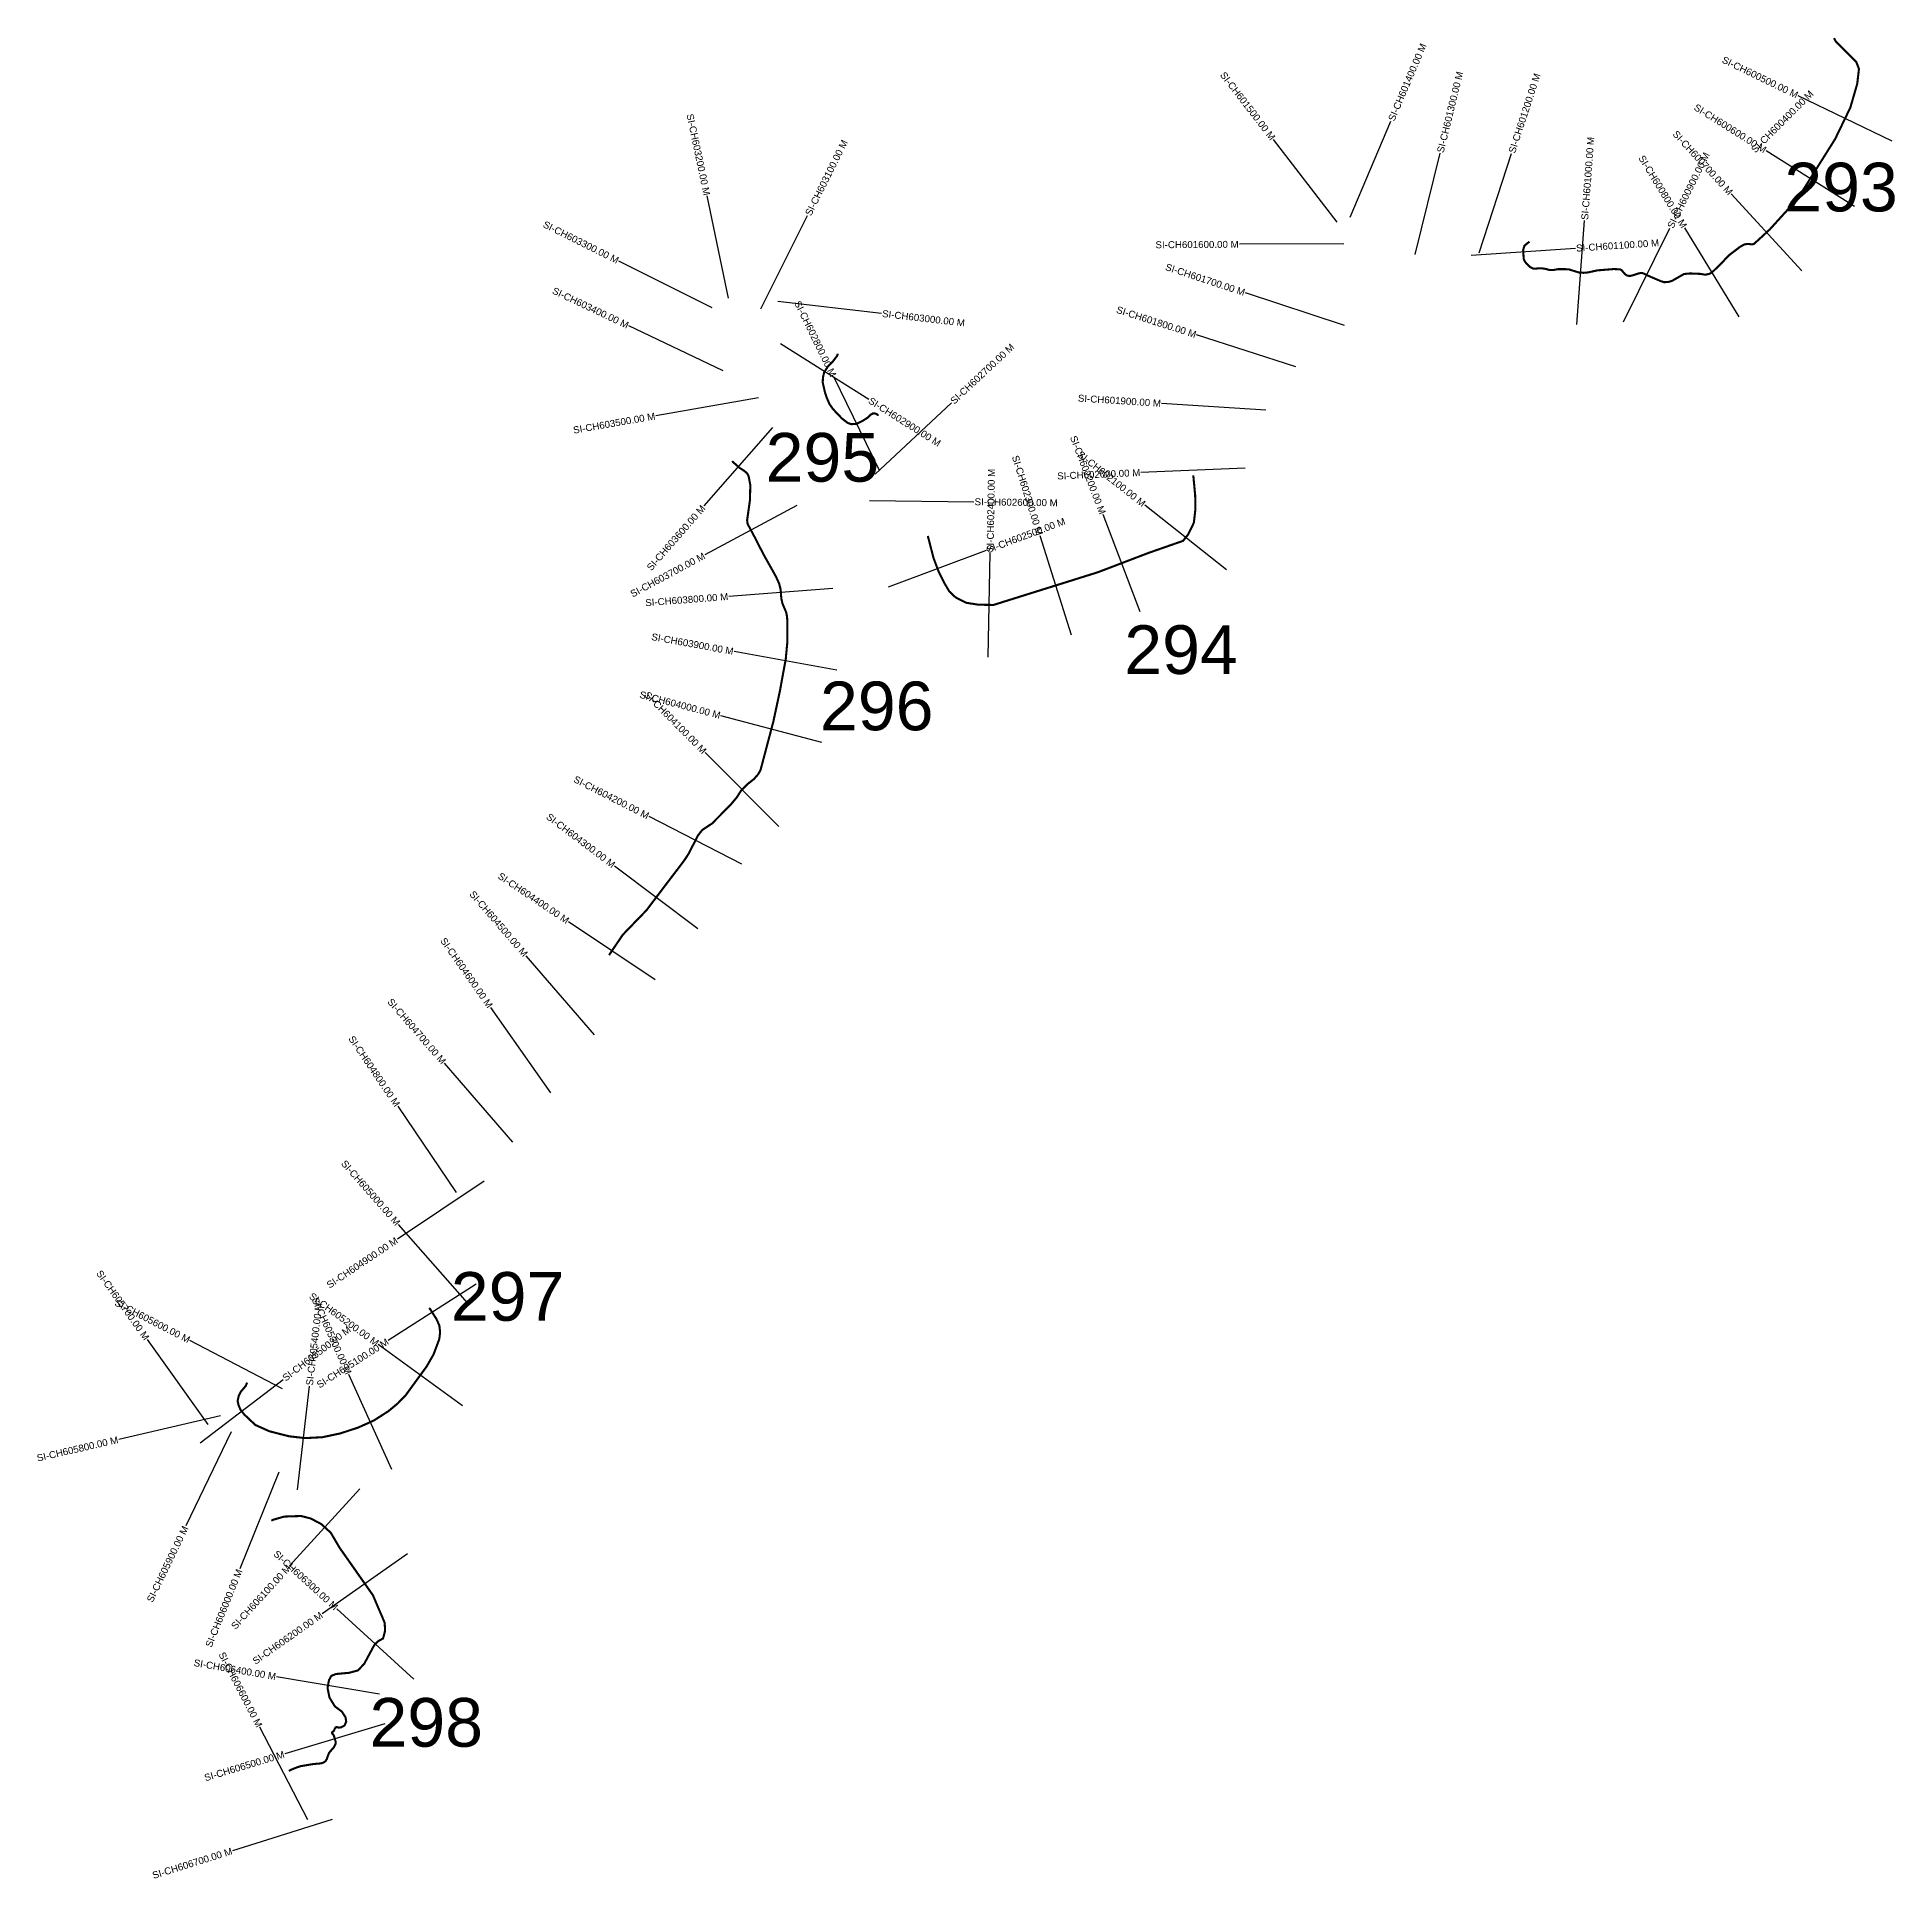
# Model space of a CAD drawing. Header units: metres. Extents: x 319601 to 326389, y 1828891 to 1831539.
# Drawn here: x 319601 to 322271, y 1828891 to 1831539 of the extents above; entities that cross this region are included whole.
import ezdxf
from ezdxf.enums import TextEntityAlignment as Align

# ---------------------------------------------------------------- set-up
doc = ezdxf.new("R2010")
doc.units = ezdxf.units.M
doc.header["$MEASUREMENT"] = 0
for name, color, linetype in [('CS', 134, 'Continuous'), ('CSMark', 6, 'Continuous'), ('NATURALLY PROTECTED', 3, 'Continuous')]:
    doc.layers.add(name, color=color, linetype=linetype)
doc.styles.get("Standard").update_dxf_attribs({"font": 'arial.ttf'})

msp = doc.modelspace()

# ---------------------------------------------------------------- linework, layer by layer
at = {"layer": 'CS'}
for p, q in [((322267.2, 1831389.1), (322132.3, 1831454.6)), ((321488.1, 1831280), (321546.7, 1831418)), ((321469.8, 1831272.9), (321378.2, 1831391.7)), ((321581.9, 1831226.2), (321617.5, 1831371.9)), ((321673.9, 1831228.9), (321720.2, 1831371.6)), ((322213.2, 1831295.5), (322086.2, 1831375.3)), ((320594.7, 1831163.7), (320564, 1831310.5)), ((322137.6, 1831202.8), (322036.2, 1831313.4)), ((320641.2, 1831148.1), (320708.3, 1831282.3)), ((321814.2, 1831125.5), (321825.3, 1831275.1)), ((321881.1, 1831129.6), (321947.7, 1831264.1)), ((322047.7, 1831136.8), (321969.5, 1831264.8)), ((321479, 1831241.9), (321329, 1831241.1)), ((321662.3, 1831225.5), (321812, 1831235.3)), ((320571.2, 1831149.6), (320437, 1831216.7)), ((320665.6, 1831159.2), (320814.6, 1831141.8)), ((321480.1, 1831124.2), (321337.7, 1831171.2)), ((320586.8, 1831059.2), (320451.3, 1831123.6)), ((321410.3, 1831064.7), (321267.5, 1831110.7)), ((320669.6, 1831098.2), (320796.5, 1831018.2)), ((320811.7, 1830915.6), (320746.1, 1831050.5)), ((320638, 1831020.1), (320490.2, 1830994.3)), ((320805.5, 1830910.7), (320915, 1831013.2)), ((321367, 1831002.8), (321217.3, 1831012.3)), ((320658, 1830977.8), (320559.3, 1830864.9)), ((321337.4, 1830919.2), (321187.6, 1830912.9)), ((320693, 1830865.6), (320560.8, 1830794.6)), ((320797.4, 1830872.7), (320947.4, 1830870.9)), ((321310.6, 1830772.9), (321193, 1830866)), ((321186.5, 1830712.5), (321133, 1830852.7)), ((321087.5, 1830679), (321042.7, 1830822.1)), ((320824.8, 1830748.7), (320965.3, 1830801.3)), ((320968.1, 1830647.7), (320970.6, 1830797.7)), ((320744.8, 1830746.2), (320595.2, 1830734.8)), ((320750.2, 1830628.6), (320602.7, 1830655.5)), ((320728.8, 1830524.9), (320583.8, 1830563.3)), ((320666.9, 1830403.9), (320561.2, 1830510.3)), ((320614, 1830350), (320480.4, 1830418.3)), ((320550.5, 1830256.8), (320430.8, 1830347.2)), ((320489.3, 1830183.4), (320364.8, 1830267.1)), ((320401.9, 1830104.6), (320303.9, 1830218.2)), ((320339.1, 1830021.1), (320253, 1830143.9)), ((320284.5, 1829950.4), (320186.2, 1830063.7)), ((320203.8, 1829877.8), (320119.6, 1830002)), ((320243.3, 1829894.2), (320118.6, 1829810.7)), ((320219.6, 1829719.2), (320120.5, 1829831.8)), ((320231.9, 1829745.9), (320105.5, 1829665.1)), ((319846.7, 1829544.5), (319759.4, 1829666.5)), ((319953.6, 1829595.8), (319820.5, 1829665)), ((320212.3, 1829571.2), (320091.1, 1829659.6)), ((319835.4, 1829517.9), (319954.3, 1829609.3)), ((320110.6, 1829479.5), (320049.1, 1829616.3)), ((319974.9, 1829450.6), (319992.1, 1829599.6)), ((319864.3, 1829556.6), (319718.1, 1829522.9)), ((319879.7, 1829533.6), (319814.6, 1829398.5)), ((319948.3, 1829475.8), (319892, 1829336.8)), ((320064.9, 1829452.1), (319963.7, 1829341.4)), ((320133.3, 1829358.6), (320010.6, 1829272.3)), ((320142.4, 1829178.2), (320031.7, 1829279.4)), ((320092.9, 1829156.5), (319945, 1829181.8)), ((319989.9, 1828976), (319921.1, 1829109.2)), ((320100.5, 1829114.3), (319956.9, 1829071)), ((320025, 1828976.3), (319881.8, 1828931.7))]:
    msp.add_line(p, q, dxfattribs=at)
at = {"layer": 'NATURALLY PROTECTED', "const_width": 3, "flags": 128}
for points in [[(322183.8, 1831537.3), (322186.8, 1831532), (322204.1, 1831514.8), (322215.9, 1831503), (322219.7, 1831493.2), (322217.2, 1831471.7), (322207.3, 1831437.5), (322185.4, 1831392.3), (322131.6, 1831306.6), (322091.4, 1831262.3), (322069.1, 1831241.8), (322066.4, 1831240.9), (322063.4, 1831241.2), (322059.6, 1831241.6), (322055.1, 1831240.8), (322048.9, 1831237.5), (322032.8, 1831225.2), (322022.2, 1831214), (322008.8, 1831200.9), (322004.7, 1831198.5), (321998.8, 1831197.3), (321991.4, 1831198.5), (321976.8, 1831199.1), (321968.2, 1831198.3), (321958.6, 1831192.8), (321950.7, 1831188.3), (321945.6, 1831186.9), (321939.7, 1831186.5), (321934.9, 1831188), (321927.7, 1831191.1), (321921.4, 1831193.8), (321915.4, 1831196.4), (321910.3, 1831198.9), (321908.7, 1831199.6), (321906.6, 1831199.9), (321901.6, 1831198.8), (321896.1, 1831196.8), (321890.6, 1831195.5), (321886.8, 1831195.9), (321884.7, 1831197.2), (321882, 1831199.5), (321878.7, 1831203.7), (321876.3, 1831205), (321867.2, 1831205.4), (321854.4, 1831204.4), (321843.4, 1831203.5), (321830.6, 1831200.6), (321823.8, 1831200), (321817.2, 1831200.5), (321809.6, 1831202.8), (321803.3, 1831204.8), (321797.1, 1831205.3), (321786.6, 1831205.2), (321780.3, 1831204), (321775.6, 1831203.9), (321769.4, 1831205.6), (321763, 1831206.6), (321756.6, 1831206.2), (321751.9, 1831205.9), (321747.2, 1831208.1), (321744.3, 1831210.7), (321739.6, 1831215.9), (321737.8, 1831220), (321737.3, 1831227.4), (321737, 1831232.9), (321738.8, 1831238.9), (321742, 1831241.6), (321746, 1831244.9)], [(320810.5, 1830995.7), (320809.1, 1830995.8), (320807.7, 1830996.9), (320805, 1830997.9), (320802.2, 1830997.8), (320799.2, 1830996.1), (320794.7, 1830991.8), (320787.9, 1830987.5), (320778.8, 1830983), (320771.2, 1830982.4), (320766.1, 1830984.2), (320757.7, 1830990.6), (320744.9, 1831004.1), (320740, 1831011), (320735.9, 1831020.4), (320733.4, 1831027.7), (320731.6, 1831035.8), (320730.1, 1831042.1), (320730.4, 1831049.5), (320732.2, 1831057), (320737.3, 1831065), (320744.8, 1831072.8), (320751.2, 1831081.3), (320751.6, 1831083.8)], [(320599.7, 1830929.2), (320610.9, 1830919.4), (320617.4, 1830915.2), (320621.5, 1830911.7), (320623.5, 1830907.9), (320626, 1830895), (320625.5, 1830873.3), (320623, 1830855.5), (320621.4, 1830844.4), (320622.1, 1830839.1), (320627.5, 1830829), (320634.1, 1830816.6), (320644.5, 1830796.1), (320657.8, 1830772.4), (320663, 1830763), (320667.4, 1830753.3), (320669.6, 1830744.7), (320670.6, 1830731.6), (320672.3, 1830724.4), (320677.5, 1830712.1), (320678.7, 1830706.1), (320679.1, 1830701.5), (320679.2, 1830692.6), (320679.3, 1830669.7), (320676.9, 1830644.5), (320673.8, 1830627.6), (320668.6, 1830599.1), (320659.1, 1830554.8), (320646.6, 1830507.5), (320643.6, 1830496.2), (320640.8, 1830485.5), (320637.5, 1830479.4), (320631.2, 1830472.2), (320622.4, 1830465.3), (320612.9, 1830455.9), (320606.8, 1830446.2), (320598.5, 1830436.3), (320587.7, 1830425.2), (320576.3, 1830413.7), (320571.1, 1830408.4), (320564.1, 1830403.8), (320556.8, 1830398.9), (320550.8, 1830391.2), (320545.9, 1830381.7), (320537.4, 1830365), (320530.9, 1830355.1), (320521.3, 1830342.4), (320514.5, 1830333.5), (320503.7, 1830319.3), (320494.7, 1830307.4), (320476.9, 1830283.8), (320458, 1830264.3), (320442.7, 1830248.4), (320426, 1830223.7), (320422.9, 1830219.1)], [(321262.8, 1830908.9), (321265.5, 1830880.1), (321265.9, 1830860.6), (321263.6, 1830840.7), (321255.4, 1830823.9), (321248.1, 1830814.7), (321199.1, 1830797.6), (321125.5, 1830769.5), (321023.2, 1830737.5), (320975.7, 1830722.6), (320953.8, 1830722.9), (320936.2, 1830725.7), (320921, 1830733.5), (320912, 1830742), (320904.2, 1830755.3), (320896.4, 1830771.3), (320889.4, 1830790), (320881.2, 1830821.7)], [(320164.1, 1829711.8), (320165.6, 1829710.5), (320174.8, 1829696.1), (320179, 1829686.6), (320180.1, 1829677), (320178.9, 1829667.1), (320170.6, 1829645), (320160.8, 1829627.9), (320130.2, 1829585.9), (320119.1, 1829574.6), (320105.7, 1829563.5), (320084.8, 1829550.1), (320062.5, 1829540.1), (320036.8, 1829531.6), (320010.8, 1829526.1), (319985.9, 1829524.8), (319963.2, 1829527.4), (319934.8, 1829534.6), (319914.7, 1829543.6), (319908.3, 1829549.5), (319898.7, 1829558.6), (319893, 1829565.9), (319890.2, 1829572.7), (319889, 1829578.4), (319890.7, 1829585.6), (319893.6, 1829591.5), (319896.9, 1829595.4), (319900.4, 1829599.5), (319902.8, 1829604.6)], [(319937.4, 1829406.2), (319940.3, 1829407.5), (319955.9, 1829412), (319967, 1829412.4), (319980.2, 1829412.8), (319994, 1829409.3), (320009.5, 1829401.1), (320022.9, 1829388.8), (320035.6, 1829367.2), (320052.6, 1829343), (320064.7, 1829325.7), (320083.5, 1829299), (320091.5, 1829280.2), (320096.3, 1829269.1), (320100.4, 1829259.3), (320101, 1829247.9), (320098.1, 1829236.8), (320090.4, 1829232.5), (320085.2, 1829226.8), (320078, 1829213.4), (320070.9, 1829200.2), (320061.8, 1829190.8), (320049.2, 1829187.4), (320040.2, 1829186.6), (320030.3, 1829185.7), (320023.7, 1829183), (320020.3, 1829176.8), (320018.3, 1829165.3), (320021.1, 1829151.8), (320028.8, 1829139.2), (320038.9, 1829131.6), (320044, 1829123.7), (320045.1, 1829117.5), (320042.8, 1829111.8), (320038.2, 1829109.2), (320036, 1829108.7), (320033.6, 1829108.8), (320031.9, 1829109.3), (320030.8, 1829109.3), (320030, 1829109), (320029.5, 1829108.3), (320028.5, 1829106.6), (320027.5, 1829104.3), (320026.7, 1829103.2), (320025.7, 1829102.6), (320024.9, 1829102), (320024.7, 1829101.3), (320024.7, 1829100.6), (320025.6, 1829099.6), (320027.2, 1829097.4), (320028.9, 1829091.9), (320030.1, 1829087.8), (320029.8, 1829085.2), (320027.4, 1829080.4), (320023.1, 1829075.5), (320020.3, 1829072.1), (320018.5, 1829067.2), (320017.2, 1829063.5), (320015.2, 1829060.2), (320011.1, 1829057.7), (320006.7, 1829057), (319998.1, 1829056.3), (319979.4, 1829053.2), (319970.4, 1829050), (319965.9, 1829048), (319962.6, 1829046.3)]]:
    msp.add_lwpolyline(points, dxfattribs=at)

# ---------------------------------------------------------------- texts
at = {"char_height": 70, "attachment_point": 1}
for s, width, heights, insert in [('293', 95.172, [0], (322112.4, 1831358.3)), ('295', 95.172, [0], (320648.1, 1830969.8)), ('294', 95.172, [40], (321163.6, 1830693.3)), ('296', 91.948, [0], (320726.2, 1830612.4)), ('297', 145.682, [0], (320195.5, 1829763.5)), ('298', 95.172, [0], (320078.6, 1829151.2))]:
    msp.add_mtext_dynamic_manual_height_columns(s, width=width, gutter_width=1, heights=heights, dxfattribs=dict(at, insert=insert))
at = {"layer": 'CSMark'}
for s, rotation, p in [('SI-CH601400.00 M', 66.9898, (321547.1, 1831419)), ('SI-CH601300.00 M', 76.258, (321617.7, 1831372.9)), ('SI-CH601200.00 M', 72.0156, (321720.5, 1831372.6)), ('SI-CH601000.00 M', 85.7312, (321825.4, 1831276.1)), ('SI-CH603100.00 M', 63.4495, (320708.7, 1831283.2)), ('SI-CH600900.00 M', 63.6567, (321948.1, 1831265)), ('SI-CH601100.00 M', 3.7555, (321813, 1831235.4)), ('SI-CH603000.00 M', 353.3307, (320815.6, 1831141.6)), ('SI-CH602700.00 M', 43.1118, (320915.8, 1831013.9)), ('SI-CH602900.00 M', 327.7443, (320797.3, 1831017.6)), ('SI-CH602400.00 M', 89.0346, (320970.7, 1830798.7)), ('SI-CH602600.00 M', 359.3008, (320948.4, 1830870.9)), ('SI-CH602500.00 M', 20.5317, (320966.2, 1830801.6)), ('SI-CH605400.00 M', 83.4506, (319992.2, 1829600.6)), ('SI-CH605500.00 M', 37.5351, (319955.1, 1829609.9))]:
    msp.add_text(s, height=10, rotation=rotation, dxfattribs=at).set_placement(p, align=Align.MIDDLE_LEFT)
for s, rotation, p in [('SI-CH600500.00 M', 334.0902, (322131.4, 1831455)), ('SI-CH601500.00 M', 307.6392, (321377.6, 1831392.5)), ('SI-CH600400.00 M', 45.0165, (322151.7, 1831459.7)), ('SI-CH603200.00 M', 281.8372, (320563.7, 1831311.5)), ('SI-CH600600.00 M', 327.8662, (322085.3, 1831375.8)), ('SI-CH600700.00 M', 312.5264, (322035.5, 1831314.1)), ('SI-CH600800.00 M', 301.4489, (321968.9, 1831265.7)), ('SI-CH603300.00 M', 333.4227, (320436.1, 1831217.2)), ('SI-CH601600.00 M', 0.3077, (321328, 1831241)), ('SI-CH601700.00 M', 341.7194, (321336.7, 1831171.5)), ('SI-CH603400.00 M', 334.6011, (320450.4, 1831124)), ('SI-CH602800.00 M', 295.9288, (320745.6, 1831051.4)), ('SI-CH601800.00 M', 342.1693, (321266.6, 1831111)), ('SI-CH601900.00 M', 356.3833, (321216.3, 1831012.4)), ('SI-CH603500.00 M', 9.8922, (320489.2, 1830994.2)), ('SI-CH602200.00 M', 290.8954, (321132.7, 1830853.6)), ('SI-CH602100.00 M', 321.6149, (321192.2, 1830866.7)), ('SI-CH602300.00 M', 287.3991, (321042.4, 1830823.1)), ('SI-CH602000.00 M', 2.4096, (321186.6, 1830912.9)), ('SI-CH603600.00 M', 48.8308, (320558.6, 1830864.1)), ('SI-CH603700.00 M', 28.2495, (320559.9, 1830794.1)), ('SI-CH603800.00 M', 4.3636, (320594.2, 1830734.7)), ('SI-CH603900.00 M', 349.6593, (320601.7, 1830655.7)), ('SI-CH604000.00 M', 345.1739, (320582.8, 1830563.6)), ('SI-CH604100.00 M', 314.8099, (320560.5, 1830511)), ('SI-CH604200.00 M', 332.9448, (320479.5, 1830418.7)), ('SI-CH604300.00 M', 322.925, (320430, 1830347.8)), ('SI-CH604400.00 M', 326.0582, (320364, 1830267.7)), ('SI-CH604500.00 M', 310.7765, (320303.3, 1830219)), ('SI-CH604600.00 M', 305.0388, (320252.4, 1830144.8)), ('SI-CH604700.00 M', 310.9472, (320185.6, 1830064.5)), ('SI-CH604800.00 M', 304.1702, (320119, 1830002.8)), ('SI-CH605000.00 M', 311.3553, (320119.8, 1829832.5)), ('SI-CH604900.00 M', 33.8067, (320117.8, 1829810.2)), ('SI-CH605700.00 M', 305.5965, (319758.8, 1829667.3)), ('SI-CH605600.00 M', 332.5288, (319819.6, 1829665.4)), ('SI-CH605200.00 M', 323.8793, (320090.3, 1829660.2)), ('SI-CH605300.00 M', 294.177, (320048.7, 1829617.2)), ('SI-CH605100.00 M', 32.5902, (320104.7, 1829664.6)), ('SI-CH605800.00 M', 12.9534, (319717.1, 1829522.7)), ('SI-CH605900.00 M', 64.2999, (319814.2, 1829397.6)), ('SI-CH606100.00 M', 47.5707, (319963, 1829340.6)), ('SI-CH606300.00 M', 317.5523, (320031, 1829280.1)), ('SI-CH606000.00 M', 67.9866, (319891.7, 1829335.8)), ('SI-CH606200.00 M', 35.1128, (320009.8, 1829271.7)), ('SI-CH606400.00 M', 350.265, (319944, 1829182)), ('SI-CH606600.00 M', 297.3406, (319920.6, 1829110.1)), ('SI-CH606500.00 M', 16.7887, (319955.9, 1829070.7)), ('SI-CH606700.00 M', 17.314, (319880.9, 1828931.4))]:
    msp.add_text(s, height=10, rotation=rotation, dxfattribs=at).set_placement(p, align=Align.MIDDLE_RIGHT)

doc.saveas('drawing.dxf')
